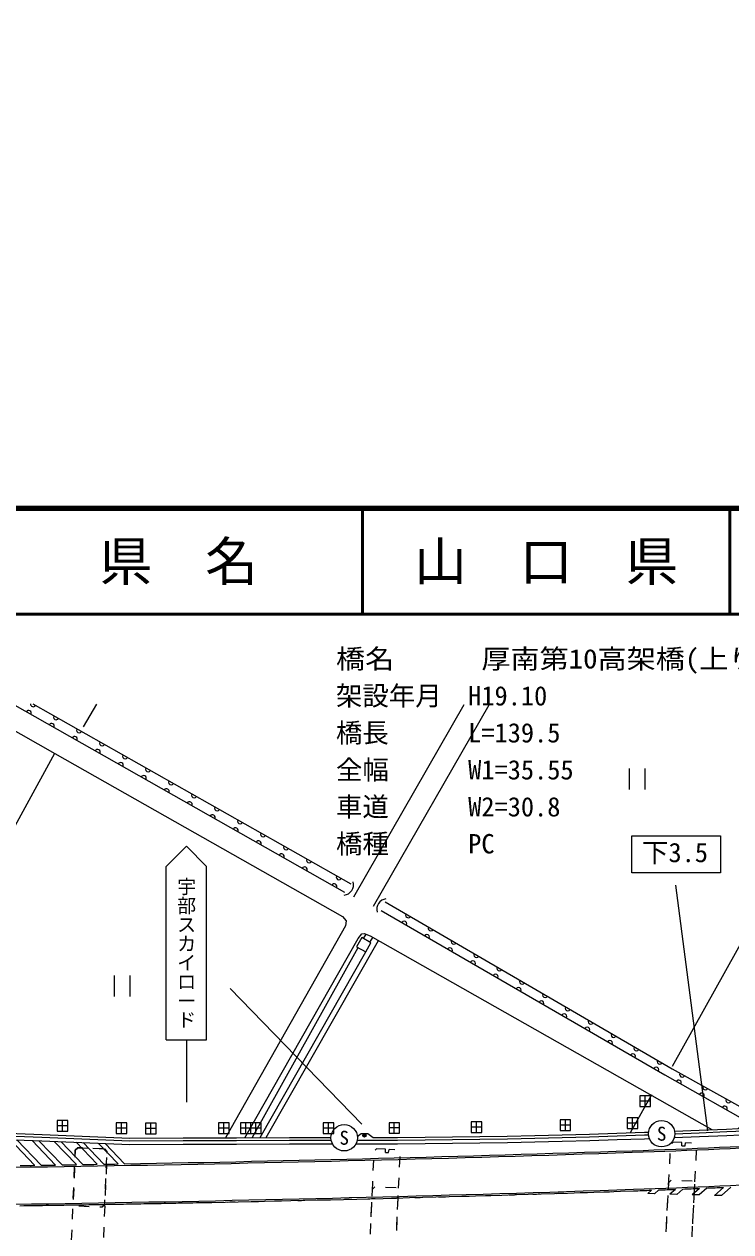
# Model space of a CAD drawing. Units: millimetres, scale not verified. Extents: x -4899410 to 5109540, y -9693800 to 6319957.
# Drawn here: x 301004 to 367846, y 311548 to 425843 of the extents above; entities that cross this region are included whole.
import ezdxf
from ezdxf.enums import TextEntityAlignment as Align

# ---------------------------------------------------------------- set-up
doc = ezdxf.new("R2010")
doc.units = ezdxf.units.MM
doc.header["$LTSCALE"] = 1000
for name, color, linetype, lineweight in [('M-BGD', 7, 'Continuous', 25), ('M-BMK-ROW', 30, 'Continuous', 25), ('M-STR-HTXT', 7, 'Continuous', 13), ('M-STR-STR1', 1, 'Continuous', 25), ('M-STR-STRC', 7, 'Continuous', 25), ('M-TTL', 7, 'Continuous', 140), ('M-TTL-LINE', 7, 'Continuous', 50)]:
    doc.layers.add(name, color=color, linetype=linetype, lineweight=lineweight)
doc.layers.add('M-TTL-TXT', color=7, linetype='Continuous')
doc.styles.add('@ＭＳ ゴシック', font='')
doc.styles.add('ＭＳ ゴシック', font='')
doc.styles.get('@ＭＳ ゴシック').set_extended_font_data('@MS Gothic')
doc.styles.get('ＭＳ ゴシック').set_extended_font_data('MS Gothic')

msp = doc.modelspace()

# ---------------------------------------------------------------- linework, layer by layer
at = {"layer": 'M-BGD'}
for p, q in [((299901, 361514), (331305, 343683)), ((301838, 361511), (331900, 344491)), ((306603, 359350), (307862, 361501)), ((332184, 343254), (342622, 361442)), ((334032, 342378), (344973, 361438)), ((381315, 361377), (362284, 327210)), ((288485, 328752), (303916, 356841)), ((358233, 355399), (358233, 353399)), ((359733, 353399), (359733, 355399)), ((334778, 341948), (361618, 326397)), ((335156, 342789), (362307, 326970)), ((333095, 339310), (333355, 339710)), ((322565, 320461), (332600, 338451)), ((323906, 320463), (334514, 339131)), ((333702, 338962), (334001, 339422)), ((323331, 320462), (333319, 338039)), ((309526, 335822), (309526, 333822)), ((311026, 333822), (311026, 335822)), ((362307, 326970), (372102, 321504)), ((361618, 326397), (370402, 321419)), ((360353, 324500), (358320, 320920)), ((333297, 320773), (333080, 320567)), ((333292, 320561), (333085, 320779)), ((362390, 320034), (362260, 319917)), ((363214, 319992), (362390, 320034)), ((305836, 319263), (305810, 318617)), ((305814, 318735), (305836, 319263)), ((306096, 319502), (305836, 319263)), ((305836, 319263), (306096, 319502)), ((306510, 319486), (306096, 319502)), ((306096, 319502), (306213, 319498)), ((306096, 319502), (307095, 319462)), ((308508, 319405), (307509, 319445)), ((308094, 319422), (308594, 319402)), ((308594, 319402), (308833, 319142)), ((308833, 319142), (308827, 318995)), ((334342, 319398), (334213, 319280)), ((335166, 319360), (334342, 319398)), ((335178, 319059), (335166, 319360)), ((335178, 319059), (335477, 319045)), ((335477, 319045), (335516, 319344)), ((336073, 319318), (335516, 319344)), ((362085, 318977), (362034, 317979)), ((363223, 319691), (363214, 319992)), ((363223, 319691), (363523, 319675)), ((363523, 319675), (363563, 319974)), ((364120, 319945), (363563, 319974)), ((364553, 318292), (364605, 319291)), ((308787, 317996), (308747, 316997)), ((308770, 317582), (308811, 318581)), ((334043, 318339), (333997, 317340)), ((336515, 317668), (336561, 318667)), ((305769, 317618), (305729, 316618)), ((305734, 316736), (305774, 317735)), ((336423, 315670), (336469, 316669)), ((361982, 316980), (361931, 315981)), ((364450, 316295), (364502, 317293)), ((305689, 315619), (305648, 314620)), ((305653, 314738), (305693, 315737)), ((308706, 315998), (308666, 314999)), ((308690, 315584), (308730, 316583)), ((333916, 315563), (333886, 314918)), ((333951, 316341), (333905, 315342)), ((334177, 315802), (333916, 315563)), ((334177, 315802), (334177, 315802)), ((336175, 315710), (335176, 315756)), ((361942, 316202), (361909, 315557)), ((362205, 316439), (361942, 316202)), ((362205, 316439), (362205, 316439)), ((364202, 316336), (363203, 316388)), ((364387, 315075), (364439, 316074)), ((308632, 314146), (308649, 314585)), ((333860, 314343), (333814, 313344)), ((336331, 313672), (336377, 314671)), ((336346, 313982), (336392, 314981)), ((361857, 314558), (361806, 313559)), ((361879, 314982), (361828, 313984)), ((364347, 314297), (364399, 315296)), ((305572, 312739), (305613, 313739)), ((306166, 313995), (307166, 313955)), ((308165, 313914), (308372, 313906)), ((308372, 313906), (308632, 314146)), ((308626, 313999), (308585, 313000)), ((333840, 313919), (333796, 312964)), ((364244, 312300), (364296, 313299)), ((364284, 313078), (364336, 314076)), ((333767, 312328), (333721, 311329)), ((333767, 312328), (333721, 311329)), ((336239, 311674), (336285, 312673)), ((336254, 311984), (336300, 312983)), ((361754, 312561), (361703, 311562)), ((361776, 312985), (361725, 311986)), ((364181, 311080), (364233, 312079)), ((305492, 310741), (305532, 311740)), ((308545, 312001), (308505, 311002))]:
    msp.add_line(p, q, dxfattribs=at)
for points in [[(295600, 361521), (303903, 356816), (331108, 341380), (331449, 340970), (331411, 340515), (320058, 320455)], [(321873, 320459), (332598, 339313), (332936, 339736), (333161, 339781), (333745, 339568), (366059, 321219)], [(257236, 322339), (260165, 322251), (260678, 322635), (261328, 322615), (261815, 322199), (269444, 321955), (277759, 321676), (286073, 321382), (294387, 321075), (296246, 321003), (296761, 321384), (297410, 321359), (297895, 320940), (302700, 320754), (311013, 320419), (316045, 320442), (321076, 320458), (326108, 320467), (330024, 320468)], [(362529, 321073), (364852, 321166), (367443, 321279), (368551, 321331), (369030, 321754), (369679, 321784), (370199, 321409), (372625, 321530), (375216, 321668), (377806, 321815), (380395, 321970), (382984, 322133), (385572, 322305), (388160, 322485), (389014, 322548)], [(257242, 322089), (261121, 321971), (269436, 321706), (277750, 321426), (286064, 321133), (294378, 320825), (302691, 320504), (311009, 320169), (316046, 320192), (321077, 320208), (326108, 320217), (330045, 320218)], [(257249, 321739), (261110, 321622), (269425, 321356), (277738, 321076), (286052, 320783), (294365, 320476), (302677, 320155), (311003, 319819), (316047, 319842), (321078, 319858), (326108, 319867), (330167, 319868)], [(362499, 320471), (364877, 320567), (367470, 320680), (370064, 320801), (372656, 320931), (375249, 321069), (377840, 321216), (380432, 321371), (383023, 321534), (385613, 321707), (388203, 321887), (389014, 321946)], [(362553, 320823), (364862, 320916), (367455, 321029), (370047, 321151), (372638, 321280), (375229, 321419), (377820, 321565), (380410, 321720), (383000, 321884), (385589, 322056), (388178, 322236), (388978, 322295)], [(332381, 319869), (333735, 319871), (336331, 319882), (338927, 319902), (341523, 319931), (344118, 319968), (346714, 320013), (349309, 320067), (351905, 320129), (354500, 320200), (357094, 320279), (359689, 320366), (360137, 320383)], [(332502, 320219), (333734, 320221), (336329, 320232), (338923, 320252), (341518, 320281), (344113, 320318), (346707, 320363), (349301, 320417), (351896, 320479), (354489, 320549), (357083, 320628), (359676, 320716), (360057, 320730)], [(332516, 320586), (332869, 320870), (333519, 320871), (334021, 320472), (336327, 320482), (338921, 320502), (341515, 320531), (344109, 320567), (346702, 320613), (349296, 320666), (351889, 320729), (354482, 320799), (357075, 320878), (359668, 320966), (360061, 320980)]]:
    msp.add_lwpolyline(points, dxfattribs=at)
msp.add_lwpolyline([(332446, 338532), (333312, 338035), (333809, 338900), (332943, 339397)], close=True, dxfattribs=at)
msp.add_circle((333189, 320670), 150, dxfattribs=at)
for centre, radius, start, end in [((261729, 1107437), 802500, 279.28179, 279.28179), ((301857, 361500), 250, 177.55428, 330.48278), ((301427, 360647), 250, 330.41258, 150.41258), ((304033, 360268), 250, 150.48277, 330.48278), ((303601, 359413), 250, 330.41258, 150.41258), ((306209, 359036), 250, 150.48277, 330.48278), ((305776, 358178), 250, 330.41258, 150.41258), ((308385, 357804), 250, 150.48277, 330.48278), ((307950, 356943), 250, 330.41258, 150.41258), ((310560, 356573), 250, 150.48277, 330.48278), ((310124, 355709), 250, 330.41258, 150.41258), ((312736, 355341), 250, 150.48277, 330.48278), ((312299, 354474), 250, 330.41258, 150.41258), ((314473, 353240), 250, 330.41258, 150.41258), ((314912, 354109), 250, 150.48277, 330.48278), ((316648, 352005), 250, 330.41258, 150.41258), ((317088, 352877), 250, 150.48277, 330.48278), ((318822, 350770), 250, 330.41258, 150.41258), ((319264, 351645), 250, 150.48277, 330.48278), ((320997, 349536), 250, 330.41258, 150.41258), ((321440, 350413), 250, 150.48277, 330.48278), ((323616, 349181), 250, 150.48277, 330.48278), ((323171, 348301), 250, 330.41258, 150.41258), ((325792, 347949), 250, 150.48277, 330.48278), ((325346, 347066), 250, 330.41258, 150.41258), ((327968, 346717), 250, 150.48277, 330.48278), ((327520, 345832), 250, 330.41258, 150.41258), ((330780, 345120), 250, 150.48277, 330.48278), ((396667, 204992), 140174, 28.54028, 28.54028), ((330332, 344235), 250, 330.41258, 150.41258), ((331162, 344395), 990, 276.72709, 15.5245), ((335342, 342080), 990, 96.72709, 195.5245), ((336941, 340694), 250, 329.91281, 149.91281), ((337317, 341530), 250, 149.77334, 329.77334), ((339105, 339441), 250, 329.91281, 149.91281), ((339477, 340271), 250, 149.77334, 329.77334), ((341268, 338187), 250, 329.91281, 149.91281), ((341638, 339012), 250, 149.77334, 329.77334), ((343432, 336934), 250, 329.91281, 149.91281), ((343798, 337753), 250, 149.77334, 329.77334), ((345959, 336495), 250, 149.77334, 329.77334), ((345596, 335680), 250, 329.91281, 149.91281), ((348119, 335236), 250, 149.77334, 329.77334), ((347759, 334427), 250, 329.91281, 149.91281), ((350280, 333977), 250, 149.77334, 329.77334), ((349923, 333173), 250, 329.91281, 149.91281), ((352440, 332718), 250, 149.77334, 329.77334), ((352086, 331920), 250, 329.91281, 149.91281), ((354601, 331459), 250, 149.77334, 329.77334), ((354250, 330666), 250, 329.91281, 149.91281), ((356762, 330201), 250, 149.77334, 329.77334), ((356414, 329412), 250, 329.91281, 149.91281), ((358577, 328159), 250, 329.91281, 149.91281), ((358922, 328942), 250, 149.77334, 329.77334), ((360772, 326884), 250, 329.91281, 149.91281), ((361117, 327667), 250, 149.77334, 329.77334), ((362911, 325664), 250, 330.45764, 150.45764), ((363253, 326442), 250, 150.83817, 330.83817), ((365087, 324431), 250, 330.45764, 150.45764), ((365437, 325223), 250, 150.83817, 330.83817), ((367620, 324005), 250, 150.83817, 330.83817), ((367262, 323198), 250, 330.45764, 150.45764)]:
    msp.add_arc(centre, radius, start, end, dxfattribs=at)
at = {"layer": 'M-BMK-ROW'}
for p, q in [((360237, 324421), (359237, 324421)), ((359237, 324421), (359237, 323421)), ((360237, 323921), (359237, 323921)), ((359737, 323421), (359737, 324421)), ((360237, 323421), (360237, 324421)), ((359039, 322335), (358039, 322335)), ((358039, 322335), (358039, 321335)), ((358539, 321335), (358539, 322335)), ((359039, 321335), (359039, 322335)), ((359237, 323421), (360237, 323421)), ((305130, 322078), (304130, 322078)), ((304130, 322078), (304130, 321078)), ((305130, 321578), (304130, 321578)), ((304630, 321078), (304630, 322078)), ((305130, 321078), (305130, 322078)), ((310703, 321853), (309703, 321853)), ((309703, 321853), (309703, 320853)), ((310703, 321353), (309703, 321353)), ((310203, 320853), (310203, 321853)), ((310703, 320853), (310703, 321853)), ((313487, 321829), (312487, 321829)), ((312487, 321829), (312487, 320829)), ((313487, 321329), (312487, 321329)), ((312987, 320829), (312987, 321829)), ((313487, 320829), (313487, 321829)), ((320384, 321853), (319384, 321853)), ((319384, 321853), (319384, 320853)), ((320384, 321353), (319384, 321353)), ((319884, 320853), (319884, 321853)), ((320384, 320853), (320384, 321853)), ((322457, 321859), (321457, 321859)), ((321457, 321859), (321457, 320859)), ((322457, 321359), (321457, 321359)), ((321957, 320859), (321957, 321859)), ((323418, 321860), (322418, 321860)), ((322418, 321860), (322418, 320860)), ((323418, 321360), (322418, 321360)), ((322457, 320859), (322457, 321859)), ((322918, 320860), (322918, 321860)), ((323418, 320860), (323418, 321860)), ((330289, 321868), (329289, 321868)), ((329289, 321868), (329289, 320868)), ((330289, 321368), (329289, 321368)), ((329789, 320868), (329789, 321868)), ((330289, 320868), (330289, 321868)), ((336514, 321880), (335514, 321880)), ((335514, 321880), (335514, 320880)), ((336514, 321380), (335514, 321380)), ((336014, 320880), (336014, 321880)), ((336514, 320880), (336514, 321880)), ((344288, 321962), (343288, 321962)), ((343288, 321962), (343288, 320962)), ((344288, 321462), (343288, 321462)), ((343788, 320962), (343788, 321962)), ((344288, 320962), (344288, 321962)), ((352693, 322136), (351693, 322136)), ((351693, 322136), (351693, 321136)), ((352693, 321636), (351693, 321636)), ((352193, 321136), (352193, 322136)), ((352693, 321136), (352693, 322136)), ((359039, 321835), (358039, 321835)), ((358039, 321335), (359039, 321335)), ((304130, 321078), (305130, 321078)), ((309703, 320853), (310703, 320853)), ((312487, 320829), (313487, 320829)), ((319384, 320853), (320384, 320853)), ((321457, 320859), (322457, 320859)), ((322418, 320860), (323418, 320860)), ((329289, 320868), (330289, 320868)), ((335514, 320880), (336514, 320880)), ((343288, 320962), (344288, 320962)), ((351693, 321136), (352693, 321136))]:
    msp.add_line(p, q, dxfattribs=at)
at = {"layer": 'M-STR-HTXT'}
for centre, radius, start, end in [((257063, 3315607), 3004350, 271.4629, 271.4629), ((257063, 3315607), 3004350, 271.5107, 271.5107), ((331509, 1116868), 804350, 272.15687, 272.15687), ((331509, 1116868), 804350, 272.33569, 272.33657)]:
    msp.add_arc(centre, radius, start, end, dxfattribs=at)
at = {"layer": 'M-STR-STR1'}
for points in [[(257236, 322340), (260165, 322251), (260678, 322636), (261328, 322616), (261815, 322200), (269444, 321956), (277759, 321676), (286073, 321383), (294387, 321076), (296246, 321004), (296761, 321384), (297410, 321359), (297895, 320940), (302700, 320755), (311013, 320420), (316045, 320443), (321076, 320458), (326108, 320467), (330024, 320468)], [(362529, 321073), (364852, 321167), (367443, 321279), (368551, 321331), (369030, 321754), (369679, 321785), (370199, 321409), (372625, 321530), (375216, 321669), (377806, 321815), (380395, 321970), (382984, 322134), (385572, 322306), (388160, 322486), (389014, 322548)], [(332516, 320587), (332869, 320870), (333519, 320871), (334020, 320473), (336327, 320483), (338921, 320503), (341515, 320531), (344109, 320568), (346702, 320613), (349296, 320667), (351889, 320729), (354482, 320800), (357075, 320879), (359668, 320966), (360061, 320981)]]:
    msp.add_lwpolyline(points, dxfattribs=at)
at = {"layer": 'M-STR-STRC'}
for p, q in [((358480, 349019), (366880, 349019)), ((358480, 345519), (358480, 349019)), ((366880, 349019), (366880, 345519)), ((314449, 346135), (316349, 348035)), ((316349, 348035), (318249, 346135)), ((314449, 329735), (314449, 346135)), ((318249, 329735), (318249, 346135)), ((366880, 345519), (358480, 345519)), ((362606, 344373), (365635, 321122)), ((332941, 321744), (320503, 334585)), ((314449, 329735), (318249, 329735)), ((316349, 329735), (316349, 323835)), ((301997, 317844), (299677, 320272)), ((302610, 317853), (300324, 320246)), ((303973, 317874), (301761, 320190)), ((304586, 317884), (302407, 320165)), ((305949, 317906), (303845, 320108)), ((306561, 317916), (304492, 320082)), ((307923, 317939), (305929, 320025)), ((308535, 317949), (306577, 319999)), ((309895, 317973), (308015, 319941)), ((310507, 317984), (308663, 319914)), ((360335, 315486), (359980, 315163)), ((361033, 315511), (360632, 315147)), ((362597, 315570), (362089, 315110)), ((363298, 315598), (362741, 315094)), ((364868, 315662), (364199, 315057)), ((365571, 315691), (364852, 315040)), ((367147, 315760), (366311, 315003)), ((367853, 315792), (366963, 314987)), ((360632, 315147), (359980, 315163)), ((362741, 315094), (362089, 315110)), ((364852, 315040), (364199, 315057)), ((366963, 314987), (366311, 315003)), ((364302, 313186), (364289, 313175))]:
    msp.add_line(p, q, dxfattribs=at)
for centre in [(331274, 320450), (361303, 320834)]:
    msp.add_circle(centre, 1250, dxfattribs=at)
for centre, radius, start, end in [((257060, 3315607), 3001900, 268.93747, 268.93747), ((257060, 3315607), 3001900, 269.09462, 269.09462), ((257060, 3315607), 3001900, 269.13401, 269.13401), ((257060, 3315607), 3001900, 269.22518, 269.22518), ((257060, 3315607), 3001900, 269.25247, 269.25247), ((257060, 3315607), 3001900, 269.26472, 269.26472), ((257060, 3315607), 3001900, 269.41103, 269.41103), ((257060, 3315607), 3001900, 269.50293, 269.50293), ((257060, 3315607), 3001900, 269.54279, 269.54279), ((257060, 3315607), 3001900, 269.65025, 269.65025), ((257060, 3315607), 3001900, 269.74279, 269.74279), ((257060, 3315607), 3001900, 269.81066, 269.81066), ((257060, 3315607), 3001900, 269.93147, 269.93147), ((257063, 3315607), 3001900, 270.47275, 270.47275), ((257063, 3315607), 3001900, 270.41909, 270.41909), ((257063, 3315607), 3001900, 270.50107, 270.50107), ((257063, 3315607), 3001900, 270.54215, 270.54215), ((257063, 3315607), 3001900, 270.55487, 270.55487), ((257063, 3315607), 3001900, 270.37817, 270.37817), ((257063, 3315607), 3001900, 270.34995, 270.34995), ((257063, 3315607), 3001900, 270.29649, 270.29649), ((257063, 3315607), 3001900, 270.25573, 270.25573), ((257063, 3315607), 3001900, 270.26835, 270.26835), ((257063, 3315607), 3001900, 270.21502, 270.21502), ((257063, 3315607), 3001900, 270.17436, 270.17436), ((257063, 3315607), 3001900, 270.13374, 270.13374), ((257063, 3315607), 3001900, 270.0122, 270.0122), ((257063, 3315607), 3001900, 270.62444, 270.62444), ((257063, 3315607), 3001900, 270.66567, 270.66567), ((257063, 3315607), 3001900, 270.67844, 270.67844), ((257063, 3315607), 3001900, 270.70695, 270.70695), ((257063, 3315607), 3001900, 270.78968, 270.78968), ((257063, 3315607), 3001900, 270.88547, 270.88547), ((257063, 3315607), 3001900, 270.91417, 270.91417), ((257063, 3315607), 3001900, 270.95577, 270.95577), ((257063, 3315607), 3001900, 270.99743, 270.99743), ((257063, 3315607), 3001900, 271.03915, 271.03915), ((257063, 3315607), 3001900, 271.05206, 271.05206), ((331502, 1116867), 801900, 272.8757, 272.8757), ((388138, 206047), 153587, 22.5545, 22.5545), ((331509, 1116868), 798100, 271.93888, 274.30958), ((331509, 1116868), 798250, 271.93888, 274.30815), ((257063, 3315607), 2998250, 270.0054, 271.93913), ((257063, 3315607), 2998100, 271.02142, 271.93913), ((132409, -3183198), 3501900, 91.09382, 91.09382), ((257063, 3315607), 2998100, 270.83269, 270.85876), ((257063, 3315607), 2998100, 270.87048, 270.89653), ((257063, 3315607), 2998100, 270.90825, 270.93429), ((257063, 3315607), 2998100, 270.946, 270.97202), ((257063, 3315607), 2998100, 270.98372, 271.00973), ((331509, 1116868), 801750, 271.93888, 274.27487), ((257063, 3315607), 3001750, 270.00686, 271.93913), ((331509, 1116868), 801900, 271.93888, 272.06008), ((331509, 1116868), 801900, 272.10997, 272.2218), ((331509, 1116868), 801900, 272.27189, 272.38417), ((331509, 1116868), 801900, 272.43445, 272.54718), ((105065, -4689325), 5004475, 88.93679, 88.93679), ((105065, -4689325), 5004475, 88.94407, 88.94407), ((105065, -4689325), 5004475, 88.91329, 88.91329), ((105065, -4689325), 5004475, 88.92057, 88.92057), ((132409, -3183198), 3498100, 89.16227, 89.16227), ((132409, -3183198), 3498100, 89.22959, 89.22959), ((132409, -3183198), 3498100, 89.24002, 89.24002), ((132409, -3183198), 3498100, 89.12862, 89.12862), ((132409, -3183198), 3498100, 88.99408, 88.99408), ((132409, -3183198), 3498100, 89.27369, 89.27369), ((132409, -3183198), 3498100, 89.3643, 89.3643), ((132409, -3183198), 3498100, 89.46539, 89.46539), ((132409, -3183198), 3498100, 89.47583, 89.47583), ((132409, -3183198), 3498100, 89.50954, 89.50954), ((132409, -3183198), 3498100, 89.60026, 89.60026), ((132409, -3183198), 3498100, 89.61071, 89.61071), ((132409, -3183198), 3498100, 89.634, 89.634), ((132409, -3183198), 3498100, 89.64445, 89.64445), ((132409, -3183198), 3498100, 89.67819, 89.67819), ((132409, -3183198), 3498100, 89.70148, 89.70148), ((132409, -3183198), 3498100, 89.71194, 89.71194), ((132409, -3183198), 3498100, 89.74569, 89.74569), ((132409, -3183198), 3498100, 89.77945, 89.77945), ((132409, -3183198), 3498100, 89.80275, 89.80275), ((132409, -3183198), 3498100, 89.81321, 89.81321), ((132409, -3183198), 3498100, 89.83652, 89.83652), ((132409, -3183198), 3498100, 89.88076, 89.88076), ((132409, -3183198), 3498100, 89.91454, 89.91454), ((132409, -3183198), 3498100, 89.93786, 89.93786), ((132409, -3183198), 3498100, 89.94833, 89.94833), ((132409, -3183198), 3498100, 90.00546, 90.00546), ((132409, -3183198), 3498100, 90.11737, 90.11737), ((132409, -3183198), 3498100, 90.14071, 90.14071), ((132409, -3183198), 3498100, 90.15119, 90.15119), ((132409, -3183198), 3498100, 90.17454, 90.17454), ((132409, -3183198), 3498100, 90.20837, 90.20837), ((132409, -3183198), 3498100, 90.24222, 90.24222), ((132409, -3183198), 3498100, 90.35427, 90.35427), ((132409, -3183198), 3498100, 90.41146, 90.41146), ((132409, -3183198), 3498100, 90.47917, 90.47917), ((132409, -3183198), 3498100, 90.54695, 90.54695), ((132409, -3183198), 3498100, 90.55748, 90.55748), ((132409, -3183198), 3498100, 90.61482, 90.61482), ((132409, -3183198), 3498100, 90.62535, 90.62535), ((132409, -3183198), 3498100, 90.72733, 90.72733), ((132409, -3183198), 3498100, 90.78484, 90.78484), ((132409, -3183198), 3498100, 90.92124, 90.92124), ((132409, -3183198), 3498100, 90.98956, 90.98956), ((132409, -3183198), 3498100, 91.03437, 91.03437), ((132409, -3183198), 3498100, 91.05797, 91.05797), ((132409, -3183198), 3498100, 91.06859, 91.06859), ((132409, -3183198), 3498100, 91.0922, 91.0922), ((257063, 3315607), 3001900, 271.12275, 271.1776), ((257063, 3315607), 3001900, 271.1776, 271.93913), ((257063, 3315607), 3001900, 271.20657, 271.21955), ((257063, 3315607), 3001900, 271.24856, 271.26156), ((257063, 3315607), 3001900, 271.29062, 271.30364), ((257063, 3315607), 3001900, 271.33273, 271.34576), ((257063, 3315607), 3001900, 271.3749, 271.38795), ((257063, 3315607), 3001900, 271.41712, 271.43019), ((257063, 3315607), 3001900, 271.45941, 271.47249), ((257063, 3315607), 3001900, 271.50175, 271.51485), ((257063, 3315607), 3001900, 271.54415, 271.55727), ((257063, 3315607), 3001900, 271.58661, 271.59975), ((257063, 3315607), 3001900, 271.62913, 271.64229), ((257063, 3315607), 3001900, 271.67171, 271.68489), ((257063, 3315607), 3001900, 271.71435, 271.72754), ((257063, 3315607), 3001900, 271.75705, 271.77026), ((257063, 3315607), 3001900, 271.79981, 271.81304), ((257063, 3315607), 3001900, 271.84264, 271.85588), ((257063, 3315607), 3001900, 271.88552, 271.89878), ((257063, 3315607), 3001900, 270.83112, 270.88547), ((257063, 3315607), 3001900, 270.88547, 270.91417), ((257063, 3315607), 3001900, 270.91417, 270.95577), ((257063, 3315607), 3001900, 270.92697, 270.92703), ((257063, 3315607), 3001900, 270.95577, 270.99743), ((257063, 3315607), 3001900, 270.99743, 271.03915), ((257063, 3315607), 3001900, 271.03915, 271.08092), ((257063, 3315607), 3001900, 271.08092, 271.12275)]:
    msp.add_arc(centre, radius, start, end, dxfattribs=at)
at = {"layer": 'M-TTL', "color": 2}
msp.add_line((680000, 380000), (40000, 380000), dxfattribs=at)
at = {"layer": 'M-TTL-LINE'}
for p, q in [((333000, 380000), (333000, 370000)), ((367750, 380000), (367750, 370000)), ((40000, 370000), (680000, 370000))]:
    msp.add_line(p, q, dxfattribs=at)

# ---------------------------------------------------------------- texts
at = {"layer": 'M-STR-HTXT', "style": 'ＭＳ ゴシック', "width": 1.1}
msp.add_text('橋名\u3000\u3000\u3000厚南第10高架橋(上り)', height=1833, dxfattribs=at).set_placement((330499, 365779), align=Align.MIDDLE_LEFT)
at = {"layer": 'M-STR-HTXT', "style": 'ＭＳ ゴシック'}
for s, p in [('架設年月\u3000H19.10', (330499, 362279)), ('橋長\u3000\u3000\u3000L=139.5', (330499, 358779)), ('全幅\u3000\u3000\u3000W1=35.55', (330499, 355279)), ('車道\u3000\u3000\u3000W2=30.8', (330499, 351779)), ('橋種\u3000\u3000\u3000PC', (330499, 348279))]:
    msp.add_text(s, height=1833, dxfattribs=at).set_placement(p, align=Align.MIDDLE_LEFT)
at = {"layer": 'M-STR-STRC', "style": 'ＭＳ ゴシック'}
msp.add_text('下3.5', height=1833, dxfattribs=at).set_placement((362566, 345983), align=Align.BOTTOM_CENTER)
at = {"layer": 'M-STR-STRC', "style": '@ＭＳ ゴシック'}
msp.add_text('宇部スカイロード', height=1320, rotation=270, dxfattribs=at).set_placement((316349, 337935), align=Align.MIDDLE_CENTER)
at = {"layer": 'M-STR-STRC', "style": 'ＭＳ ゴシック'}
for p in [(361303, 320834), (331274, 320450)]:
    msp.add_text('S', height=1320, dxfattribs=at).set_placement(p, align=Align.MIDDLE_CENTER)
at = {"layer": 'M-TTL-TXT', "style": 'ＭＳ ゴシック'}
for s, p in [('県\u3000名', (315625, 375000)), ('山\u3000口\u3000県', (350375, 375000))]:
    msp.add_text(s, height=3666, dxfattribs=at).set_placement(p, align=Align.MIDDLE_CENTER)

doc.saveas('drawing.dxf')
